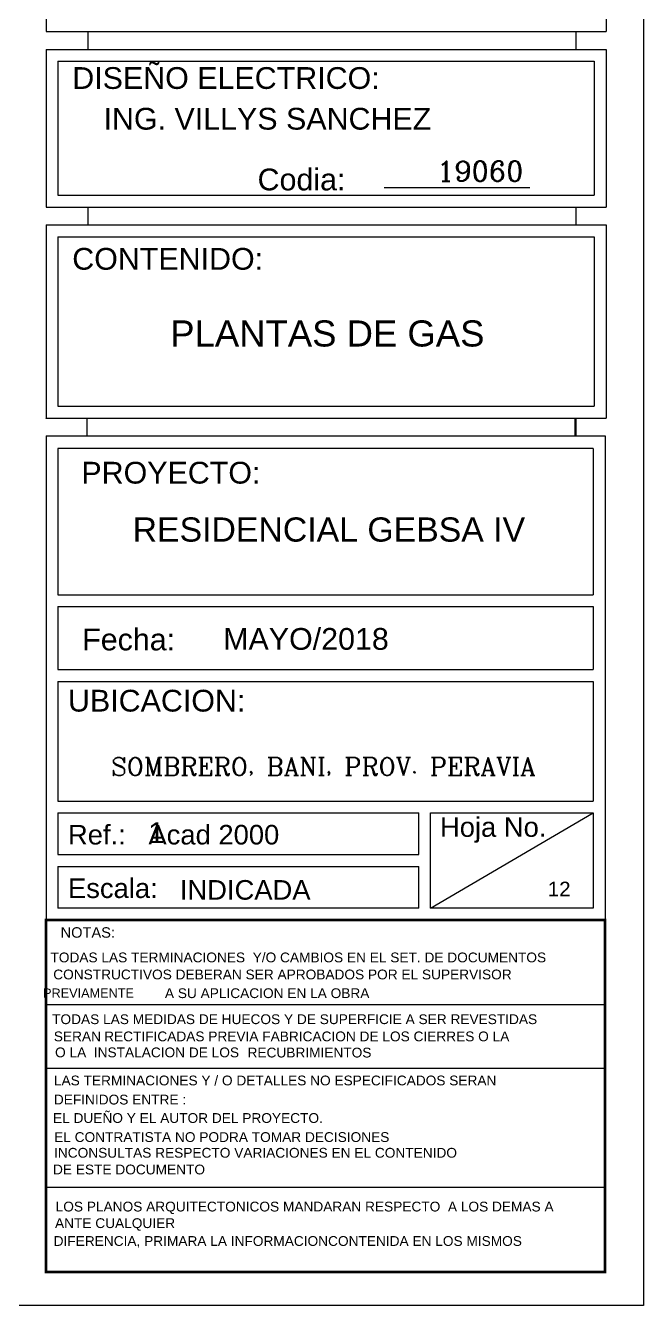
# Model space of a CAD drawing. Header units: feet. Extents: x 1019 to 2236, y -546 to 122.
# Drawn here: x 1130.26 to 1139.54, y -545.98 to -526.76 of the extents above; entities that cross this region are included whole.
import ezdxf
from ezdxf.enums import TextEntityAlignment as Align

# ---------------------------------------------------------------- set-up
doc = ezdxf.new("R2010")
doc.units = ezdxf.units.FT
doc.header["$LTSCALE"] = 0.05
doc.header["$MEASUREMENT"] = 0
doc.linetypes.add('ACAD_ISO03W100', pattern=[30, 12, -18])
for name, color, linetype in [('1', 5, 'ACAD_ISO03W100'), ('MARCO', 1, 'Continuous'), ('TARGETA', 7, 'Continuous'), ('TARJETA2', 1, 'Continuous'), ('TEXTO', 2, 'Continuous'), ('textos', 7, 'Continuous'), ('TEXXT', 2, 'Continuous')]:
    doc.layers.add(name, color=color, linetype=linetype)
doc.styles.add('DAMIAN', font='arial.ttf', dxfattribs={"height": 0.12})
doc.styles.add('DIMTEXT', font='arial.ttf')
doc.styles.get("Standard").update_dxf_attribs({"font": 'arial.ttf'})
doc.styles.add('TITTEXTM', font='romanc.shx')

msp = doc.modelspace()

# ---------------------------------------------------------------- linework, layer by layer
at = {"layer": '1', "color": 4, "linetype": 'Continuous'}
for p, q in [((1130.572, -541.463), (1138.965, -541.463)), ((1130.572, -542.421), (1138.965, -542.421)), ((1130.572, -544.206), (1138.965, -544.206))]:
    msp.add_line(p, q, dxfattribs=at)
at = {"layer": 'MARCO'}
msp.add_lwpolyline([(1053.536, -489.979), (1139.54, -489.979), (1139.54, -545.982), (1053.536, -545.982)], close=True, dxfattribs=at)
at = {"layer": 'TARGETA', "color": 3}
for p, q in [((1130.572, -524.422), (1130.572, -526.85)), ((1138.981, -524.422), (1138.981, -526.85)), ((1130.572, -526.85), (1138.981, -526.85)), ((1130.572, -527.117), (1130.572, -529.486)), ((1130.572, -527.117), (1138.981, -527.117)), ((1138.981, -527.117), (1138.981, -529.486)), ((1130.751, -527.296), (1130.751, -529.307)), ((1130.751, -527.296), (1138.802, -527.296)), ((1130.751, -527.296), (1130.751, -529.307)), ((1138.802, -527.296), (1138.802, -529.307)), ((1130.751, -529.307), (1138.802, -529.307)), ((1130.751, -529.307), (1138.802, -529.307)), ((1130.572, -529.486), (1138.981, -529.486)), ((1138.525, -529.486), (1138.525, -529.753)), ((1130.572, -529.753), (1130.572, -530.723)), ((1130.572, -529.753), (1130.572, -532.654)), ((1130.572, -529.753), (1130.572, -530.735)), ((1130.572, -529.753), (1138.981, -529.753)), ((1130.751, -529.932), (1130.751, -532.475)), ((1130.751, -529.932), (1138.802, -529.932)), ((1138.802, -529.932), (1138.802, -532.475)), ((1138.981, -529.753), (1138.981, -532.654)), ((1130.751, -532.475), (1138.802, -532.475)), ((1130.572, -532.654), (1138.981, -532.654)), ((1130.572, -532.921), (1138.965, -532.921)), ((1130.572, -532.921), (1130.572, -540.193)), ((1138.965, -532.921), (1138.965, -540.193)), ((1130.751, -533.111), (1130.751, -535.309)), ((1138.786, -533.111), (1130.751, -533.111)), ((1138.786, -533.111), (1138.786, -535.309)), ((1130.751, -535.309), (1138.786, -535.309)), ((1130.751, -535.487), (1138.786, -535.487)), ((1130.751, -535.487), (1130.751, -536.431)), ((1138.786, -535.487), (1138.786, -536.431)), ((1130.751, -536.431), (1138.786, -536.431)), ((1130.751, -536.61), (1130.751, -538.407)), ((1130.751, -536.61), (1138.786, -536.61)), ((1130.751, -536.61), (1138.786, -536.61)), ((1138.786, -536.61), (1138.786, -538.407)), ((1130.751, -538.407), (1138.786, -538.407)), ((1130.751, -538.586), (1130.751, -539.211)), ((1130.751, -538.586), (1136.167, -538.586)), ((1136.167, -539.211), (1136.167, -538.586)), ((1136.346, -538.586), (1138.786, -538.586)), ((1136.346, -540.014), (1138.786, -538.586)), ((1136.346, -540.014), (1136.346, -538.586)), ((1138.786, -538.586), (1138.786, -540.014)), ((1130.751, -539.211), (1136.167, -539.211)), ((1130.751, -539.389), (1130.751, -540.014)), ((1130.751, -539.389), (1136.167, -539.389)), ((1136.167, -540.014), (1136.167, -539.389)), ((1136.167, -540.014), (1130.751, -540.014)), ((1138.786, -540.014), (1136.346, -540.014))]:
    msp.add_line(p, q, dxfattribs=at)
at = {"layer": 'TARJETA2', "color": 7}
msp.add_line((1130.572, -540.193), (1130.572, -545.479), dxfattribs=at)
at = {"layer": 'textos', "color": 7}
for p, q in [((1131.198, -526.85), (1131.198, -527.117)), ((1138.525, -526.85), (1138.525, -527.117)), ((1130.572, -527.117), (1130.572, -528.427)), ((1131.198, -529.486), (1131.198, -529.753)), ((1130.572, -532.66), (1130.572, -532.654)), ((1131.182, -532.654), (1131.182, -532.921)), ((1138.509, -532.654), (1138.509, -532.921)), ((1138.525, -532.655), (1138.525, -532.923)), ((1138.965, -539.969), (1138.965, -545.479)), ((1138.965, -540.193), (1130.572, -540.193)), ((1130.572, -545.479), (1138.965, -545.479))]:
    msp.add_line(p, q, dxfattribs=at)
at = {"layer": 'TEXXT'}
msp.add_line((1135.646, -529.192), (1137.835, -529.192), dxfattribs=at)
at = {"layer": 'TEXXT', "const_width": 0.0419}
msp.add_lwpolyline([(1130.572, -540.193), (1138.965, -540.193), (1138.965, -545.479), (1130.572, -545.479), (1130.572, -540.193)], dxfattribs=at)

# ---------------------------------------------------------------- texts
at = {"style": 'DIMTEXT'}
msp.add_attdef('1', text='1', height=0.314, dxfattribs=at).set_placement((1132.229, -539.039), align=Align.CENTER)
at = {"layer": 'TEXTO', "color": 7}
for s, height, p in [('NOTAS:', 0.1571, (1130.79, -540.302)), ('  PREVIAMENTE', 0.13616, (1130.422, -541.222))]:
    msp.add_text(s, height=height, dxfattribs=at).set_placement(p, align=Align.TOP_LEFT)
at = {"layer": 'textos', "color": 7, "style": 'DAMIAN'}
for s, height, p in [('  Codia:', 0.3268, (1133.494, -528.908)), ('Fecha:', 0.3268, (1131.114, -535.817)), ('UBICACION:', 0.3268, (1130.901, -536.736)), ('Ref.:', 0.2941, (1130.901, -538.765)), ('Acad 2000', 0.2941, (1132.109, -538.765)), ('Hoja No.', 0.2941, (1136.486, -538.65)), ('Escala:', 0.2941, (1130.901, -539.569)), ('12', 0.2206, (1138.104, -539.618)), ('TODAS LAS TERMINACIONES  Y/O CAMBIOS EN EL SET. DE DOCUMENTOS', 0.14705, (1130.638, -540.682)), ('CONSTRUCTIVOS DEBERAN SER APROBADOS POR EL SUPERVISOR  ', 0.14705, (1130.68, -540.938)), ('A SU APLICACION EN LA OBRA', 0.14705, (1132.356, -541.219)), ('TODAS LAS MEDIDAS DE HUECOS Y DE SUPERFICIE A SER REVESTIDAS ', 0.14705, (1130.663, -541.61)), ('  SERAN', 0.1471, (1130.574, -541.868)), ('RECTIFICADAS PREVIA FABRICACION DE LOS CIERRES O LA   ', 0.14705, (1131.444, -541.868)), (' O LA  INSTALACION DE LOS', 0.14705, (1130.65, -542.108)), ('RECUBRIMIENTOS', 0.14705, (1133.597, -542.111)), ('LAS TERMINACIONES Y / O DETALLES NO ESPECIFICADOS SERAN ', 0.14705, (1130.69, -542.53)), ('  DEFINIDOS ENTRE :', 0.14705, (1130.575, -542.817)), ('EL DUEÑO Y EL AUTOR DEL PROYECTO.  ', 0.14705, (1130.676, -543.094)), ('  EL CONTRATISTA NO PODRA TOMAR DECISIONES ', 0.14705, (1130.579, -543.38)), ('INCONSULTAS RESPECTO VARIACIONES EN EL CONTENIDO  ', 0.14705, (1130.692, -543.616)), (' DE ESTE DOCUMENTO', 0.14705, (1130.619, -543.867)), ('LOS PLANOS ARQUITECTONICOS MANDARAN RESPECTO  A LOS DEMAS A ', 0.14705, (1130.716, -544.424)), ('  ANTE CUALQUIER  ', 0.14705, (1130.592, -544.673)), ('DIFERENCIA, PRIMARA LA INFORMACIONCONTENIDA EN LOS MISMOS', 0.14705, (1130.686, -544.941))]:
    msp.add_text(s, height=height, dxfattribs=at).set_placement(p, align=Align.TOP_LEFT)
for s, height, p in [('MAYO/2018', 0.3268, (1133.231, -536.135)), ('INDICADA', 0.2941, (1132.58, -539.888))]:
    msp.add_text(s, height=height, dxfattribs=at).set_placement(p)
at = {"layer": 'textos', "color": 7}
for s, insert, char_height, width, attachment_point, style in [('DISEÑO ELECTRICO:', (1130.965, -527.55), 0.32678, 58.95296, 4, 'DAMIAN'), ('ING. VILLYS SANCHEZ', (1131.435, -527.996), 0.32678, 11.60488, 1, 'DAMIAN'), ('19060', (1136.44, -528.947), 0.3031, 33.782, 4, 'TITTEXTM'), ('CONTENIDO:', (1130.965, -530.1), 0.3268, 11.61452, 1, 'DAMIAN'), ('PLANTAS DE GAS', (1134.795, -531.188), 0.39214, 13.92586, 2, 'DAMIAN'), ('PROYECTO:', (1131.102, -533.312), 0.3268, 11.61452, 1, 'DAMIAN'), ('RESIDENCIAL GEBSA IV', (1134.818, -534.147), 0.36322, 12.89883, 2, 'DAMIAN'), ('SOMBRERO, BANI, PROV. PERAVIA', (1134.736, -537.753), 0.27241, 9.67412, 2, 'TITTEXTM')]:
    msp.add_mtext(s, dxfattribs=dict(at, insert=insert, char_height=char_height, width=width, attachment_point=attachment_point, style=style))

doc.saveas('drawing.dxf')
